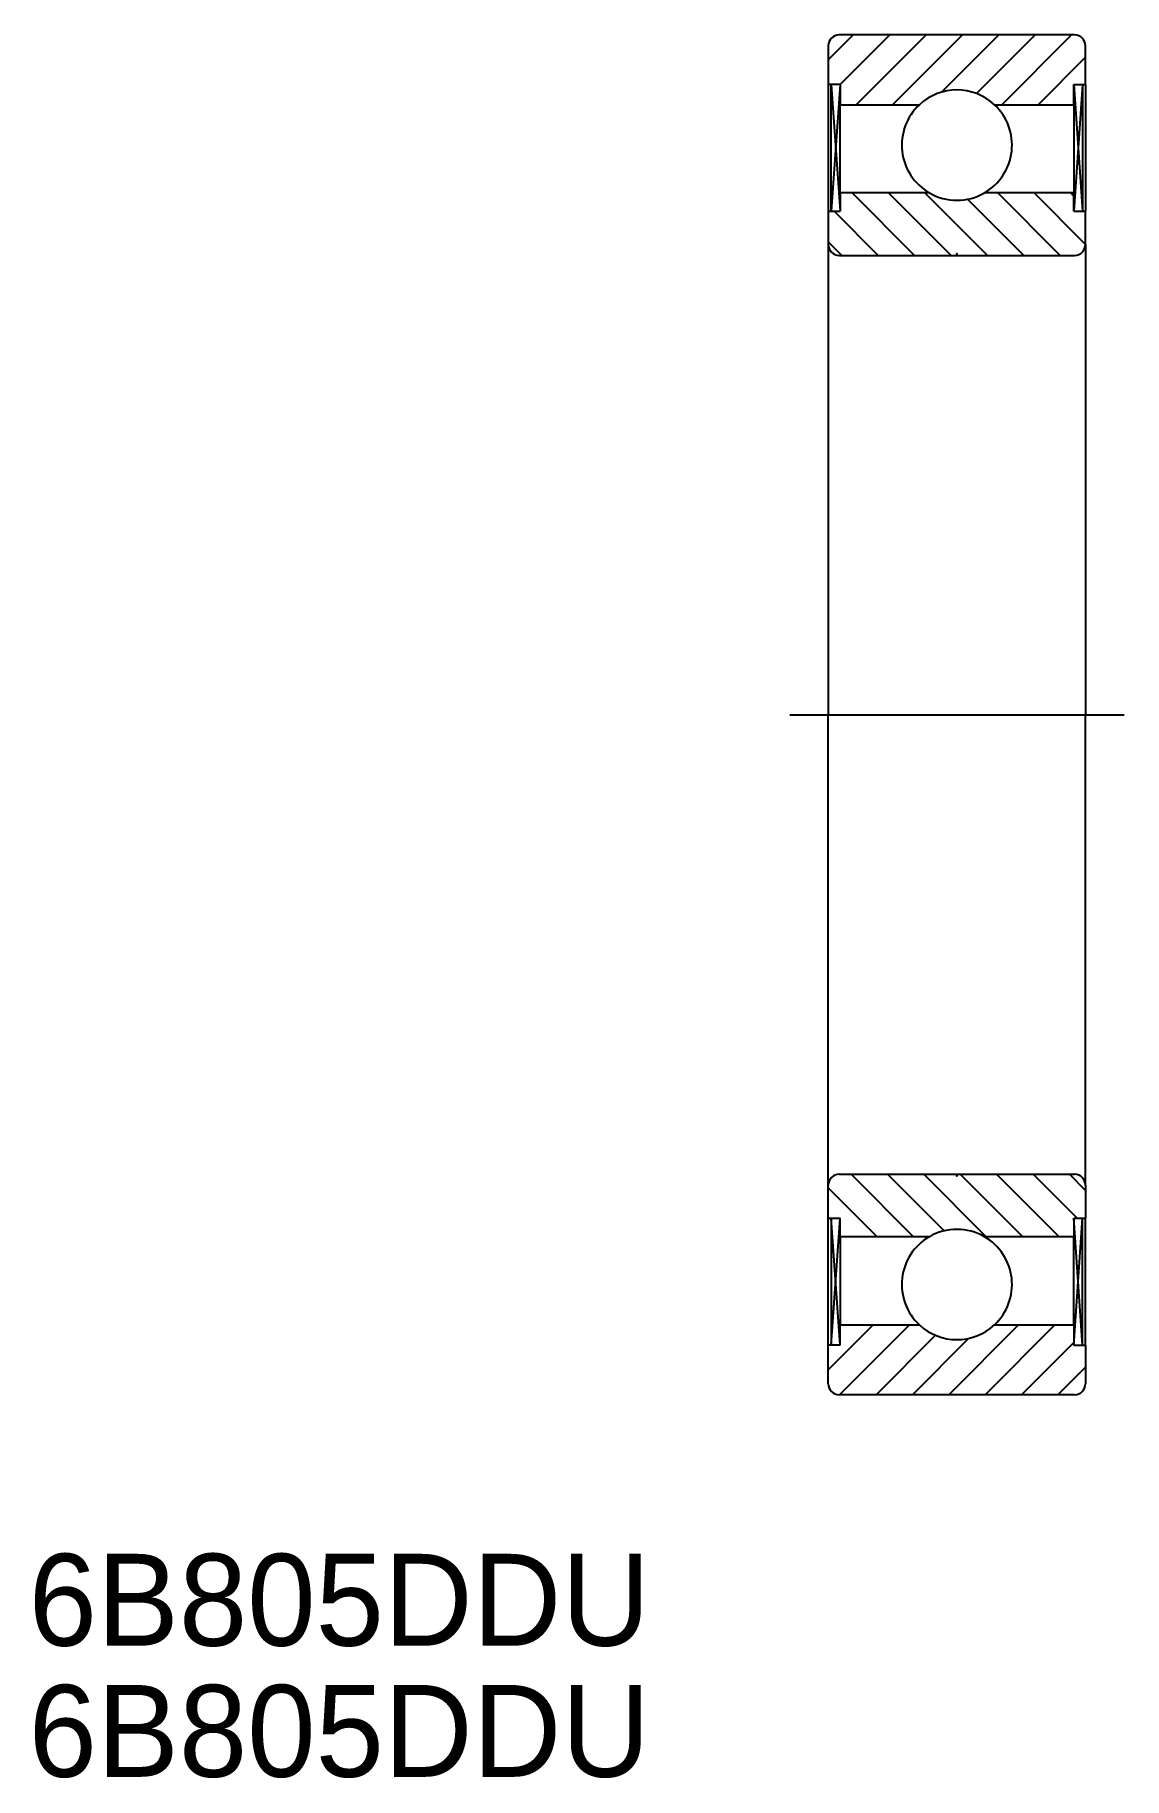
# Model space of a CAD drawing. Extents: x 0 to 202, y 0 to 200.
# Drawn here: x 172.12 to 201.76, y 152.54 to 199.97 of the extents above; entities outside this region: 1.
import ezdxf

# ---------------------------------------------------------------- set-up
doc = ezdxf.new("R2010")
doc.units = 0
for name, pattern in [('CENTER', [17.5, 13, -1.5, 1.5, -1.5]), ('CNS_CENTER', [1.5, 0.45, -0.5, 0.05, -0.5]), ('CNS_SOLID', [0])]:
    doc.linetypes.add(name, pattern=pattern)
doc.layers.get('0').update_dxf_attribs({"linetype": 'CONTINUOUS'})
doc.layers.add('CENTER', color=1, linetype='CNS_CENTER')
doc.layers.add('VIS', color=7, linetype='CNS_SOLID')

msp = doc.modelspace()

# ---------------------------------------------------------------- linework, layer by layer
at = {"color": 3, "linetype": 'CONTINUOUS'}
for p, q in [((193.707, 199.292), (194.388, 199.973)), ((194.028, 198.623), (195.378, 199.973)), ((194.468, 198.073), (196.368, 199.973)), ((195.458, 198.073), (197.358, 199.973)), ((196.788, 198.413), (198.348, 199.973)), ((197.74, 198.375), (199.338, 199.973)), ((198.428, 198.073), (200.328, 199.973)), ((199.418, 198.073), (200.707, 199.362)), ((193.788, 198.623), (194.029, 195.173)), ((194.029, 198.623), (193.788, 195.173)), ((200.385, 198.623), (200.627, 195.173)), ((200.627, 198.623), (200.385, 195.173)), ((196.057, 193.973), (194.357, 195.673)), ((197.047, 193.973), (195.347, 195.673)), ((198.037, 193.973), (196.337, 195.673)), ((199.027, 193.973), (197.498, 195.501)), ((200.017, 193.973), (198.317, 195.673)), ((200.707, 194.271), (199.306, 195.673)), ((200.385, 195.583), (200.296, 195.673)), ((195.067, 193.973), (193.867, 195.173)), ((194.077, 193.973), (193.707, 194.342)), ((196.028, 167.273), (194.328, 168.973)), ((196.859, 167.431), (195.318, 168.973)), ((198.008, 167.273), (196.308, 168.973)), ((198.998, 167.273), (197.298, 168.973)), ((199.988, 167.273), (198.288, 168.973)), ((200.478, 167.773), (199.278, 168.973)), ((200.707, 168.533), (200.268, 168.973)), ((195.038, 167.273), (193.707, 168.603)), ((193.788, 164.323), (194.029, 167.773)), ((194.029, 164.323), (193.788, 167.773)), ((200.385, 164.323), (200.627, 167.773)), ((200.627, 164.323), (200.385, 167.773)), ((193.707, 163.653), (194.927, 164.873)), ((194.017, 162.973), (195.917, 164.873)), ((195.006, 162.973), (196.624, 164.59)), ((196.986, 162.973), (198.886, 164.873)), ((197.976, 162.973), (199.876, 164.873)), ((195.996, 162.973), (197.532, 164.508)), ((198.966, 162.973), (200.385, 164.392)), ((199.956, 162.973), (200.707, 163.724))]:
    msp.add_line(p, q, dxfattribs=at)
at = {"color": 7, "linetype": 'CONTINUOUS'}
for p, q in [((200.407, 199.973), (194.007, 199.973)), ((193.707, 199.673), (193.707, 198.623)), ((200.707, 198.623), (200.707, 199.673)), ((194.029, 198.623), (193.707, 198.623)), ((193.707, 198.623), (193.707, 195.173)), ((193.788, 195.173), (193.788, 198.623)), ((194.029, 198.623), (194.029, 198.073)), ((200.385, 198.073), (200.385, 198.623)), ((200.385, 198.623), (200.707, 198.623)), ((200.627, 198.623), (200.627, 195.173)), ((200.707, 198.623), (200.707, 195.173)), ((194.029, 198.073), (196.188, 198.073)), ((194.029, 195.673), (194.029, 198.073)), ((198.227, 198.073), (200.385, 198.073)), ((200.385, 198.073), (200.385, 195.673)), ((196.459, 195.673), (194.029, 195.673)), ((194.029, 195.673), (194.029, 195.173)), ((200.385, 195.673), (197.956, 195.673)), ((200.385, 195.173), (200.385, 195.673)), ((193.707, 195.173), (193.707, 194.273)), ((193.707, 195.173), (194.029, 195.173)), ((200.385, 195.173), (200.707, 195.173)), ((200.707, 194.273), (200.707, 195.173)), ((193.707, 194.273), (193.707, 181.473)), ((200.707, 194.273), (200.707, 181.473)), ((194.007, 193.973), (200.407, 193.973)), ((193.707, 168.673), (193.707, 181.473)), ((200.707, 168.673), (200.707, 181.473)), ((194.007, 168.973), (200.407, 168.973)), ((193.707, 167.773), (193.707, 168.673)), ((200.707, 168.673), (200.707, 167.773)), ((193.707, 164.323), (193.707, 167.773)), ((193.707, 167.773), (194.029, 167.773)), ((193.788, 167.773), (193.788, 164.323)), ((194.029, 167.273), (194.029, 167.773)), ((200.385, 167.773), (200.385, 167.273)), ((200.385, 167.773), (200.707, 167.773)), ((200.627, 164.323), (200.627, 167.773)), ((200.707, 164.323), (200.707, 167.773)), ((194.048, 167.273), (194.029, 167.291)), ((196.459, 167.273), (194.029, 167.273)), ((194.029, 167.273), (194.029, 164.873)), ((200.385, 167.273), (197.956, 167.273)), ((200.385, 164.873), (200.385, 167.273)), ((194.029, 164.873), (196.188, 164.873)), ((194.029, 164.323), (194.029, 164.873)), ((198.227, 164.873), (200.385, 164.873)), ((200.385, 164.873), (200.385, 164.323)), ((193.707, 163.273), (193.707, 164.323)), ((194.029, 164.323), (193.707, 164.323)), ((200.385, 164.323), (200.707, 164.323)), ((200.707, 164.323), (200.707, 163.273)), ((200.407, 162.973), (194.007, 162.973))]:
    msp.add_line(p, q, dxfattribs=at)
for centre, radius, start, end in [((194.007, 199.673), 0.3, 90, 180), ((200.407, 199.673), 0.3, 0, 90), ((197.207, 196.973), 1.5, 47.1666, 132.8334), ((197.207, 196.973), 1.5, 132.8334, 240.0736), ((197.207, 196.973), 1.5, 299.9264, 47.1666), ((197.207, 196.973), 1.5, 240.0736, 299.9264), ((194.007, 194.273), 0.3, 180, 270), ((200.407, 194.273), 0.3, 270, 0), ((194.007, 168.673), 0.3, 90, 180), ((200.407, 168.673), 0.3, 0, 90), ((197.207, 165.973), 1.5, 60.0736, 119.9264), ((197.207, 165.973), 1.5, 119.9264, 227.1666), ((197.207, 165.973), 1.5, 312.8334, 60.0736), ((197.207, 165.973), 1.5, 227.1666, 312.8334), ((194.007, 163.273), 0.3, 180, 270), ((200.407, 163.273), 0.3, 270, 0)]:
    msp.add_arc(centre, radius, start, end, dxfattribs=at)
at = {"color": 7, "linetype": 'CONTINUOUS', "extrusion": (-1, 0, -1e-16)}
for p in [(197.207, 194.012, 9.111), (197.207, 194.012, -9.111), (197.207, 168.933, 9.111), (197.207, 168.933, -9.111)]:
    msp.add_point(p, dxfattribs=at)
at = {"color": 7, "linetype": 'CONTINUOUS', "extrusion": (1, 0, 0)}
for p in [(197.207, 194.012, -9.111), (197.207, 194.012, 9.111), (197.207, 168.933, 9.111), (197.207, 168.933, -9.111)]:
    msp.add_point(p, dxfattribs=at)
at = {"layer": 'CENTER', "color": 1, "linetype": 'CENTER'}
msp.add_line((192.657, 181.473), (201.757, 181.473), dxfattribs=at)

# ---------------------------------------------------------------- texts
at = {"color": 7, "linetype": 'CONTINUOUS'}
for p in [(171.95, 156.145), (171.95, 152.577)]:
    msp.add_text('6B805DDU', height=2.5, dxfattribs=at).set_placement(p)
at = {"layer": 'VIS', "flags": 9}
msp.add_attdef('PSOL_MULTISOLIDPART', (0, 0), '0', height=1, dxfattribs=at)

doc.saveas('drawing.dxf')
